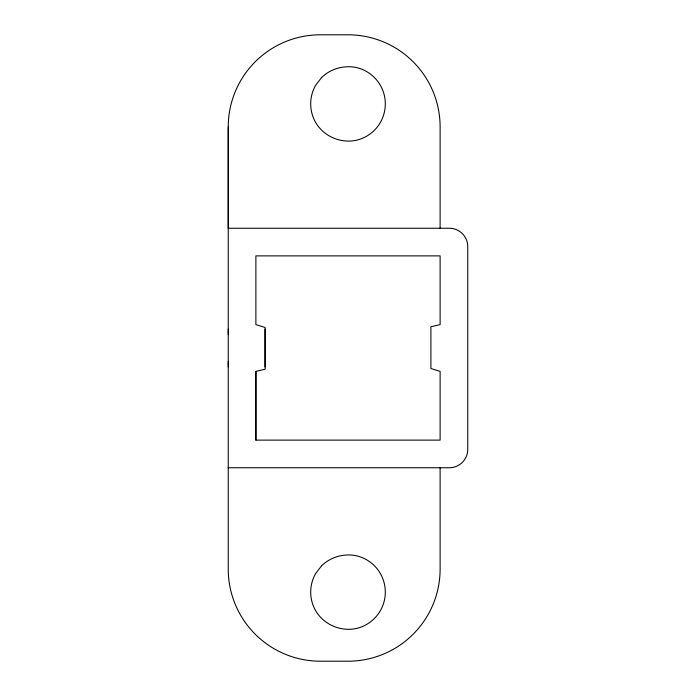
<?xml version="1.0" encoding="UTF-8"?>
<svg xmlns="http://www.w3.org/2000/svg" width="696" height="696" viewBox="0 0 696 696"><rect width="100%" height="100%" fill="white"/><g stroke="black" fill="none" stroke-linecap="round" stroke-linejoin="round"><path stroke-width="1.04" d="M228.245 366.888L228.245 361.355M228.245 334.645L228.245 329.112M440.116 228.245L440.116 126.916A92.116 92.116 0 0 0 348 34.8L320.369 34.8A92.116 92.116 0 0 0 228.245 126.916L228.245 228.245L449.329 228.245A18.427 18.427 0 0 1 467.755 246.671L467.755 449.329A18.427 18.427 0 0 1 449.329 467.755L228.245 467.755M255.884 440.116L255.884 371.386L265.098 369.228L265.098 327.468L255.884 324.614L255.884 255.884L440.116 255.884L440.116 324.614L430.902 326.772L430.902 368.532L440.116 371.386L440.116 440.116L255.884 440.116L255.884 371.386M440.116 467.755L440.116 569.084A92.116 92.116 0 0 1 348 661.2L320.369 661.2A92.116 92.116 0 0 1 228.245 569.084L228.245 126.916M265.098 329.112L265.098 366.888M321.622 77.508L315.688 85.234A37.306 37.306 0 0 0 315.688 122.539C324.014 136.781 341.701 144.107 357.657 139.922A37.306 37.306 0 0 0 357.657 67.851C344.911 64.667 331.061 68.373 321.622 77.508M321.622 565.735L315.688 573.461A37.306 37.306 0 0 0 315.688 610.766C324.014 624.999 341.701 632.325 357.657 628.149A37.306 37.306 0 0 0 357.657 556.078C344.911 552.885 331.061 556.6 321.622 565.735"/></g></svg>
